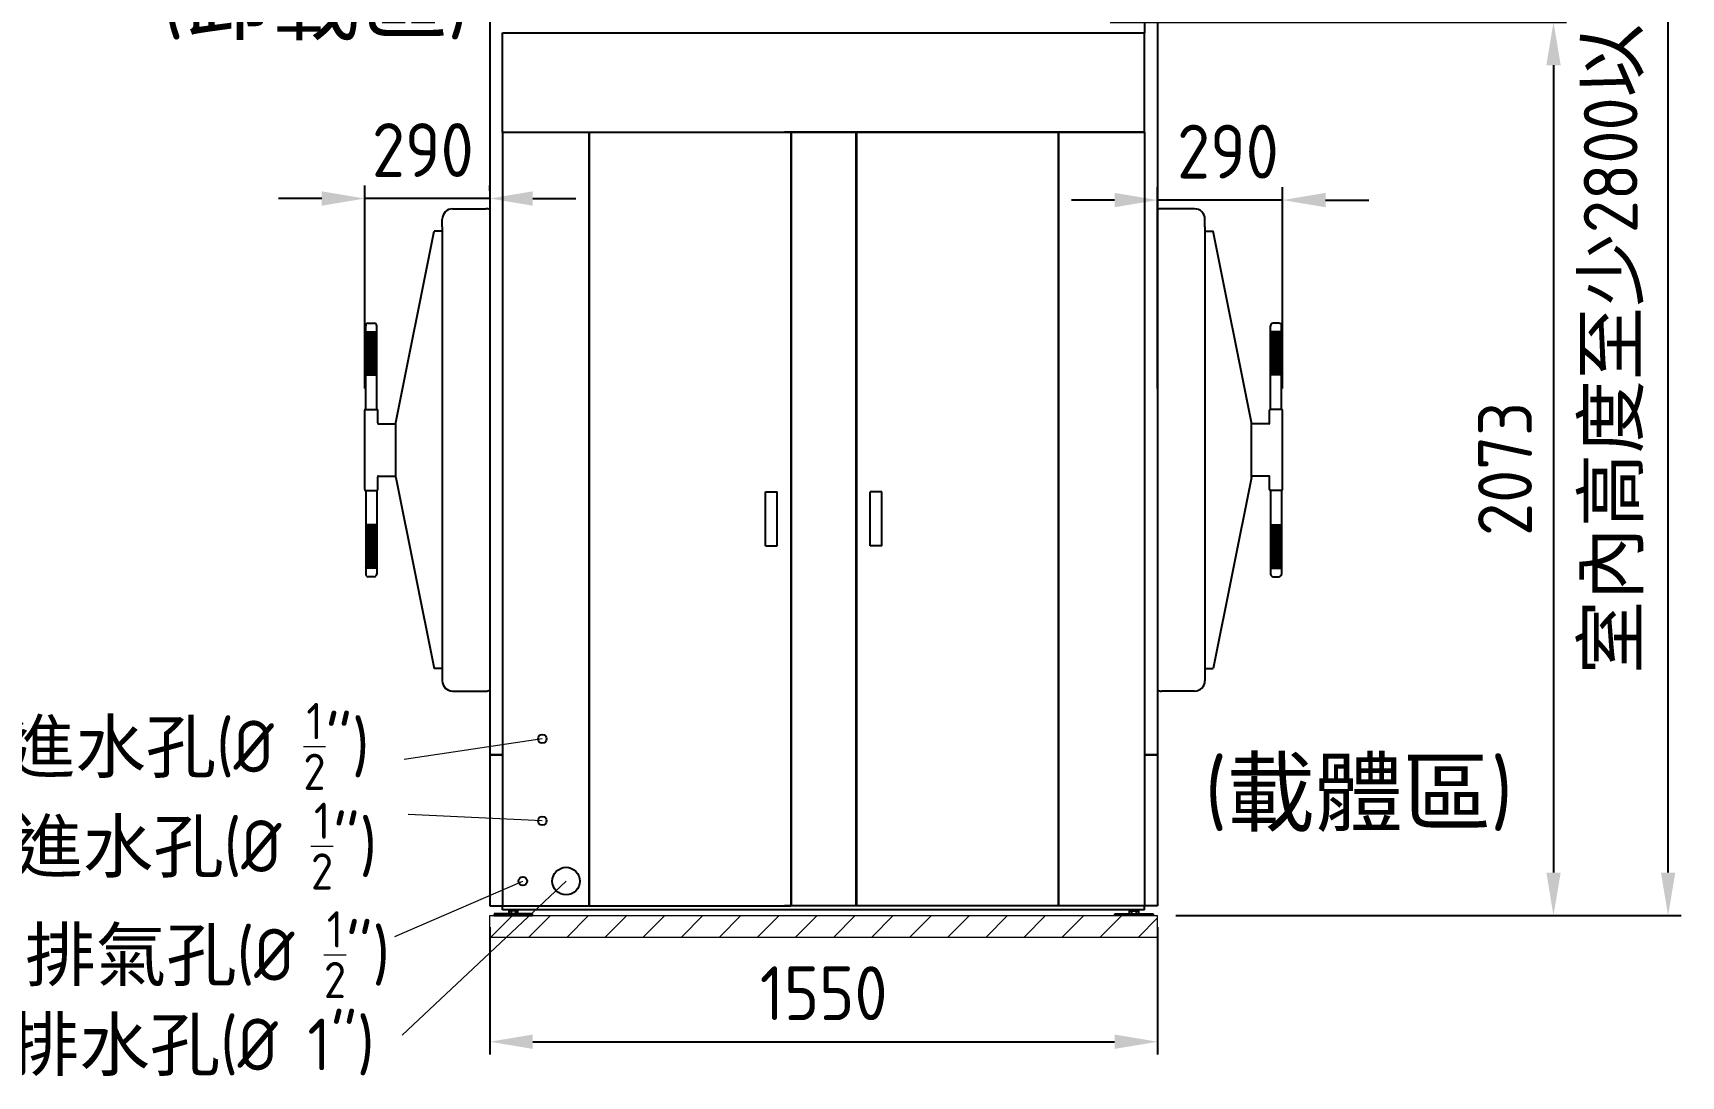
# Model space of a CAD drawing. Header units: millimetres. Extents: x 0 to 16115, y -10 to 11340.
# Drawn here: x 5589 to 9414, y 2812 to 5233 of the extents above; entities that cross this region are included whole.
import ezdxf

# ---------------------------------------------------------------- set-up
doc = ezdxf.new("R2010")
doc.units = ezdxf.units.MM
doc.header["$MEASUREMENT"] = 0
doc.linetypes.add('HIDDEN', pattern=[9.525, 6.35, -3.175])
doc.layers.get('0').update_dxf_attribs({"lineweight": 25})
for name, color, linetype, lineweight in [('D', 3, 'Continuous', 13), ('H', 2, 'HIDDEN', 15), ('S', 4, 'Continuous', 15)]:
    doc.layers.add(name, color=color, linetype=linetype, lineweight=lineweight)
doc.styles.get("Standard").update_dxf_attribs({"font": 'KAIU.TTF'})
doc.styles.add('STU25', font='isocp2.shx')
doc.dimstyles.new('STU25', dxfattribs={"dimscale": 50, "dimtxt": 2.5, "dimasz": 2, "dimexe": 0.6, "dimexo": 1, "dimgap": 1, "dimtad": 1, "dimdsep": 46, "dimtxsty": 'STU25', "dimcen": 2, "dimazin": 2, "dimtfac": 1, "dimtmove": 0, "dimatfit": 3, "dimfxl": 0, "dimtolj": 1, "dimtzin": 0, "dimarcsym": 0})

# ---------------------------------------------------------------- blocks, each defined once
blk = doc.blocks.new('*D7')
at = {"layer": 'D', "color": 0, "lineweight": -2}
for p, q in [((8838.8, 5984.7), (9413.6, 5984.7)), ((9383.6, 3284.7), (9383.6, 5884.7)), ((8248.8, 3184.7), (9413.6, 3184.7))]:
    blk.add_line(p, q, dxfattribs=at)
at = {"layer": 'D', "color": 0}
for points in [[(9400.2, 5884.7), (9366.9, 5884.7), (9383.6, 5984.7)], [(9366.9, 3284.7), (9400.2, 3284.7), (9383.6, 3184.7)]]:
    blk.add_solid(points, dxfattribs=at)
at = {"layer": 'Defpoints', "color": 0}
for p in [(8788.8, 5984.7), (9383.6, 5984.7), (8198.8, 3184.7)]:
    blk.add_point(p, dxfattribs=at)
at = {"layer": 'D', "color": 0, "insert": (9257.3, 4584.7), "char_height": 125, "attachment_point": 5, "rotation": 90, "style": 'STU25'}
blk.add_mtext('\\A1;{\\f標楷體|b0|i0|c136|p65;室內高度至少}2800{\\f標楷體|b0|i0|c136|p65;以上}', dxfattribs=at)
blk = doc.blocks.new('*D10')
at = {"layer": 'D', "color": 0, "lineweight": -2}
for p, q in [((6648.8, 3157.7), (6648.8, 2862.1)), ((8198.8, 3157.7), (8198.8, 2862.1)), ((6748.8, 2892.1), (8098.8, 2892.1))]:
    blk.add_line(p, q, dxfattribs=at)
at = {"layer": 'D', "color": 0}
for points in [[(6748.8, 2908.8), (6748.8, 2875.4), (6648.8, 2892.1)], [(8098.8, 2875.4), (8098.8, 2908.8), (8198.8, 2892.1)]]:
    blk.add_solid(points, dxfattribs=at)
at = {"layer": 'Defpoints', "color": 0}
for p in [(6648.8, 3207.7), (8198.8, 3207.7), (8198.8, 2892.1)]:
    blk.add_point(p, dxfattribs=at)
at = {"layer": 'D', "color": 0, "insert": (7423.8, 3004.6), "char_height": 125, "attachment_point": 5, "style": 'STU25'}
blk.add_mtext('\\A1;1550', dxfattribs=at)
blk = doc.blocks.new('*D16')
at = {"layer": 'D', "color": 0, "lineweight": -2}
for p, q in [((8088.8, 5257.7), (9147.6, 5257.7)), ((9117.6, 5157.7), (9117.6, 3284.7)), ((8241.3, 3184.7), (9147.6, 3184.7))]:
    blk.add_line(p, q, dxfattribs=at)
at = {"layer": 'D', "color": 0}
for points in [[(9134.3, 5157.7), (9101, 5157.7), (9117.6, 5257.7)], [(9101, 3284.7), (9134.3, 3284.7), (9117.6, 3184.7)]]:
    blk.add_solid(points, dxfattribs=at)
at = {"layer": 'Defpoints', "color": 0}
for p in [(8038.8, 5257.7), (8191.3, 3184.7), (9117.6, 3184.7)]:
    blk.add_point(p, dxfattribs=at)
at = {"layer": 'D', "color": 0, "insert": (9005.1, 4221.2), "char_height": 125, "attachment_point": 5, "rotation": 90, "style": 'STU25'}
blk.add_mtext('\\A1;2073', dxfattribs=at)
blk = doc.blocks.new('*D25')
at = {"layer": 'D', "color": 0, "lineweight": -2}
for p, q in [((6358.8, 4407.4), (6358.8, 4878.6)), ((6648.8, 4866.8), (6648.8, 4878.6)), ((6258.8, 4848.6), (6158.8, 4848.6)), ((6648.8, 4848.6), (6358.8, 4848.6)), ((6748.8, 4848.6), (6848.8, 4848.6))]:
    blk.add_line(p, q, dxfattribs=at)
at = {"layer": 'D', "color": 0}
for points in [[(6258.8, 4831.9), (6258.8, 4865.3), (6358.8, 4848.6)], [(6748.8, 4865.3), (6748.8, 4831.9), (6648.8, 4848.6)]]:
    blk.add_solid(points, dxfattribs=at)
at = {"layer": 'Defpoints', "color": 0}
for p in [(6358.8, 4848.6), (6648.8, 4816.8), (6358.8, 4357.4)]:
    blk.add_point(p, dxfattribs=at)
at = {"layer": 'D', "color": 0, "insert": (6493.6, 4961.1), "char_height": 125, "attachment_point": 5, "style": 'STU25'}
blk.add_mtext('\\A1;290', dxfattribs=at)
blk = doc.blocks.new('*D26')
at = {"layer": 'D', "color": 0, "lineweight": -2}
for p, q in [((8198.8, 4407.4), (8198.8, 4875)), ((8488.8, 4407.4), (8488.8, 4875)), ((8098.8, 4845), (7998.8, 4845)), ((8488.8, 4845), (8198.8, 4845)), ((8588.8, 4845), (8688.8, 4845))]:
    blk.add_line(p, q, dxfattribs=at)
at = {"layer": 'D', "color": 0}
for points in [[(8098.8, 4828.3), (8098.8, 4861.7), (8198.8, 4845)], [(8588.8, 4861.7), (8588.8, 4828.3), (8488.8, 4845)]]:
    blk.add_solid(points, dxfattribs=at)
at = {"layer": 'Defpoints', "color": 0}
for p in [(8198.8, 4845), (8198.8, 4357.4), (8488.8, 4357.4)]:
    blk.add_point(p, dxfattribs=at)
at = {"layer": 'D', "color": 0, "insert": (8362, 4957.5), "char_height": 125, "attachment_point": 5, "style": 'STU25'}
blk.add_mtext('\\A1;290', dxfattribs=at)

msp = doc.modelspace()

# ---------------------------------------------------------------- hatches: boundary and pattern name
at = {"layer": 'H', "ltscale": 5}
h = msp.add_hatch(dxfattribs=at)
h.set_pattern_fill('ANSI31', color=256, scale=500, style=0)
h.set_pattern_definition([(45, (225000.35, 11472.82), (-44.194174, 44.194174), [])])
edge = h.paths.add_edge_path()
edge.add_line((8198.754, 3134.746), (8198.754, 3184.746))
edge.add_line((6648.754, 3184.746), (8198.754, 3184.746))
edge.add_line((6648.754, 3134.746), (6648.754, 3184.746))
edge.add_line((6648.754, 3134.746), (8198.754, 3134.746))

# ---------------------------------------------------------------- linework, layer by layer
for p, q in [((6648.754, 5257.746), (6648.754, 3557.746)), ((8168.754, 5257.746), (8168.754, 5232.746)), ((8198.754, 5257.746), (8198.754, 3557.746)), ((6678.754, 5002.746), (6678.754, 5232.746)), ((6678.754, 5232.746), (8168.754, 5232.746)), ((6678.754, 5002.746), (6678.754, 5232.746)), ((8168.754, 5002.746), (8168.754, 5232.746)), ((8168.754, 5002.746), (8168.754, 5232.746)), ((6678.754, 5002.746), (6678.754, 3207.746)), ((6678.754, 5002.746), (8168.754, 5002.746)), ((6678.754, 5002.746), (6678.754, 3207.746)), ((6678.754, 5002.746), (6878.754, 5002.746)), ((6878.754, 5002.746), (6878.754, 3207.746)), ((6879.754, 5002.746), (6879.754, 3207.746)), ((6879.754, 5002.746), (7347.754, 5002.746)), ((7514.754, 5002.746), (7332.754, 5002.746)), ((7347.754, 5002.746), (7347.754, 3207.746)), ((7348.754, 5002.746), (7348.754, 3207.746)), ((7498.754, 5002.746), (7498.754, 3207.746)), ((7499.754, 5002.746), (7499.754, 3207.746)), ((7967.754, 5002.746), (7499.754, 5002.746)), ((7967.754, 5002.746), (7967.754, 3207.746)), ((7968.754, 5002.746), (7968.754, 3207.746)), ((8168.754, 5002.746), (7968.754, 5002.746)), ((8168.754, 5002.746), (8168.754, 3207.746)), ((8168.754, 5002.746), (8168.754, 3207.746)), ((6562.754, 4824.746), (6639.754, 4824.746)), ((8284.754, 4824.746), (8207.754, 4824.746)), ((6538.754, 4782.746), (6538.754, 4800.746)), ((6538.754, 4782.746), (6538.754, 3729.746)), ((8308.754, 4782.746), (8308.754, 4800.746)), ((8308.754, 4782.746), (8308.754, 3729.746)), ((6430.755, 4329.246), (6519.754, 4772.746)), ((6538.754, 4772.746), (6519.754, 4772.746)), ((8308.754, 4772.746), (8327.754, 4772.746)), ((8416.753, 4329.246), (8327.754, 4772.746)), ((6361.055, 4359.352), (6361.055, 4553.352)), ((6367.055, 4559.352), (6380.455, 4559.352)), ((6386.455, 4359.352), (6386.455, 4553.352)), ((8461.053, 4359.352), (8461.053, 4553.352)), ((8480.453, 4559.352), (8467.053, 4559.352)), ((8486.453, 4359.352), (8486.453, 4553.352)), ((6361.055, 4539.352), (6386.455, 4539.352)), ((6361.055, 4521.539), (6378.868, 4539.352)), ((6361.055, 4519.539), (6380.868, 4539.352)), ((6361.055, 4517.539), (6382.868, 4539.352)), ((6361.055, 4515.539), (6384.868, 4539.352)), ((6361.055, 4535.539), (6364.868, 4539.352)), ((6361.055, 4537.539), (6362.868, 4539.352)), ((6361.055, 4527.539), (6372.868, 4539.352)), ((6361.055, 4525.539), (6374.868, 4539.352)), ((6361.055, 4523.539), (6376.868, 4539.352)), ((6361.055, 4533.539), (6366.868, 4539.352)), ((6361.055, 4531.539), (6368.868, 4539.352)), ((6361.055, 4529.539), (6370.868, 4539.352)), ((6361.055, 4513.539), (6386.455, 4538.939)), ((6361.055, 4537.775), (6386.455, 4512.375)), ((6361.055, 4511.539), (6386.455, 4536.939)), ((6361.055, 4535.775), (6386.455, 4510.375)), ((6361.055, 4509.539), (6386.455, 4534.939)), ((6361.055, 4533.775), (6386.455, 4508.375)), ((6361.055, 4507.539), (6386.455, 4532.939)), ((6361.055, 4531.775), (6386.455, 4506.375)), ((6361.055, 4505.539), (6386.455, 4530.939)), ((6361.055, 4529.775), (6386.455, 4504.375)), ((6361.055, 4503.539), (6386.455, 4528.939)), ((6361.055, 4527.775), (6386.455, 4502.375)), ((6361.055, 4501.539), (6386.455, 4526.939)), ((6361.055, 4525.775), (6386.455, 4500.375)), ((6361.055, 4499.539), (6386.455, 4524.939)), ((6361.055, 4523.775), (6386.455, 4498.375)), ((6361.055, 4497.539), (6386.455, 4522.939)), ((6361.055, 4521.775), (6386.455, 4496.375)), ((6361.055, 4495.539), (6386.455, 4520.939)), ((6361.055, 4519.775), (6386.455, 4494.375)), ((6361.055, 4493.539), (6386.455, 4518.939)), ((6361.055, 4517.775), (6386.455, 4492.375)), ((6361.055, 4491.539), (6386.455, 4516.939)), ((6361.055, 4515.775), (6386.455, 4490.375)), ((6361.055, 4489.539), (6386.455, 4514.939)), ((6361.055, 4513.775), (6386.455, 4488.375)), ((6361.477, 4539.352), (6386.455, 4514.375)), ((6363.477, 4539.352), (6386.455, 4516.375)), ((6365.477, 4539.352), (6386.455, 4518.375)), ((6367.477, 4539.352), (6386.455, 4520.375)), ((6369.477, 4539.352), (6386.455, 4522.375)), ((6371.477, 4539.352), (6386.455, 4524.375)), ((6373.477, 4539.352), (6386.455, 4526.375)), ((6375.477, 4539.352), (6386.455, 4528.375)), ((6377.477, 4539.352), (6386.455, 4530.375)), ((6379.477, 4539.352), (6386.455, 4532.375)), ((6381.477, 4539.352), (6386.455, 4534.375)), ((6383.477, 4539.352), (6386.455, 4536.375)), ((6385.477, 4539.352), (6386.455, 4538.375)), ((8476.03, 4539.352), (8461.053, 4524.375)), ((8478.03, 4539.352), (8461.053, 4522.375)), ((8486.453, 4539.352), (8461.053, 4539.352)), ((8474.03, 4539.352), (8461.053, 4526.375)), ((8470.03, 4539.352), (8461.053, 4530.375)), ((8472.03, 4539.352), (8461.053, 4528.375)), ((8486.03, 4539.352), (8461.053, 4514.375)), ((8480.03, 4539.352), (8461.053, 4520.375)), ((8482.03, 4539.352), (8461.053, 4518.375)), ((8484.03, 4539.352), (8461.053, 4516.375)), ((8466.03, 4539.352), (8461.053, 4534.375)), ((8464.03, 4539.352), (8461.053, 4536.375)), ((8462.03, 4539.352), (8461.053, 4538.375)), ((8468.03, 4539.352), (8461.053, 4532.375)), ((8486.453, 4513.539), (8461.053, 4538.939)), ((8486.453, 4537.775), (8461.053, 4512.375)), ((8486.453, 4511.539), (8461.053, 4536.939)), ((8486.453, 4535.775), (8461.053, 4510.375)), ((8486.453, 4509.539), (8461.053, 4534.939)), ((8486.453, 4533.775), (8461.053, 4508.375)), ((8486.453, 4507.539), (8461.053, 4532.939)), ((8486.453, 4531.775), (8461.053, 4506.375)), ((8486.453, 4505.539), (8461.053, 4530.939)), ((8486.453, 4529.775), (8461.053, 4504.375)), ((8486.453, 4503.539), (8461.053, 4528.939)), ((8486.453, 4527.775), (8461.053, 4502.375)), ((8486.453, 4501.539), (8461.053, 4526.939)), ((8486.453, 4525.775), (8461.053, 4500.375)), ((8486.453, 4499.539), (8461.053, 4524.939)), ((8486.453, 4523.775), (8461.053, 4498.375)), ((8486.453, 4497.539), (8461.053, 4522.939)), ((8486.453, 4521.775), (8461.053, 4496.375)), ((8486.453, 4495.539), (8461.053, 4520.939)), ((8486.453, 4519.775), (8461.053, 4494.375)), ((8486.453, 4493.539), (8461.053, 4518.939)), ((8486.453, 4517.775), (8461.053, 4492.375)), ((8486.453, 4491.539), (8461.053, 4516.939)), ((8486.453, 4515.775), (8461.053, 4490.375)), ((8486.453, 4489.539), (8461.053, 4514.939)), ((8486.453, 4513.775), (8461.053, 4488.375)), ((8486.453, 4515.539), (8462.639, 4539.352)), ((8486.453, 4517.539), (8464.639, 4539.352)), ((8486.453, 4519.539), (8466.639, 4539.352)), ((8486.453, 4521.539), (8468.639, 4539.352)), ((8486.453, 4523.539), (8470.639, 4539.352)), ((8486.453, 4525.539), (8472.639, 4539.352)), ((8486.453, 4527.539), (8474.639, 4539.352)), ((8486.453, 4529.539), (8476.639, 4539.352)), ((8486.453, 4531.539), (8478.639, 4539.352)), ((8486.453, 4533.539), (8480.639, 4539.352)), ((8486.453, 4535.539), (8482.639, 4539.352)), ((8486.453, 4537.539), (8484.639, 4539.352)), ((6361.055, 4487.539), (6386.455, 4512.939)), ((6361.055, 4511.775), (6386.455, 4486.375)), ((6361.055, 4485.539), (6386.455, 4510.939)), ((6361.055, 4509.775), (6386.455, 4484.375)), ((6361.055, 4483.539), (6386.455, 4508.939)), ((6361.055, 4507.775), (6386.455, 4482.375)), ((6361.055, 4481.539), (6386.455, 4506.939)), ((6361.055, 4505.775), (6386.455, 4480.375)), ((6361.055, 4479.539), (6386.455, 4504.939)), ((6361.055, 4503.775), (6386.455, 4478.375)), ((6361.055, 4477.539), (6386.455, 4502.939)), ((6361.055, 4501.775), (6386.455, 4476.375)), ((6361.055, 4475.539), (6386.455, 4500.939)), ((6361.055, 4499.775), (6386.455, 4474.375)), ((6361.055, 4473.539), (6386.455, 4498.939)), ((6361.055, 4497.775), (6386.455, 4472.375)), ((6361.055, 4471.539), (6386.455, 4496.939)), ((6361.055, 4495.775), (6386.455, 4470.375)), ((6361.055, 4469.539), (6386.455, 4494.939)), ((6361.055, 4493.775), (6386.455, 4468.375)), ((6361.055, 4467.539), (6386.455, 4492.939)), ((6361.055, 4491.775), (6386.455, 4466.375)), ((6361.055, 4465.539), (6386.455, 4490.939)), ((6361.055, 4489.775), (6386.455, 4464.375)), ((6361.055, 4463.539), (6386.455, 4488.939)), ((6361.055, 4487.775), (6386.455, 4462.375)), ((6361.055, 4461.539), (6386.455, 4486.939)), ((6361.055, 4485.775), (6386.455, 4460.375)), ((6361.055, 4459.539), (6386.455, 4484.939)), ((6361.055, 4483.775), (6386.455, 4458.375)), ((6361.055, 4457.539), (6386.455, 4482.939)), ((6361.055, 4481.775), (6386.455, 4456.375)), ((6361.055, 4455.539), (6386.455, 4480.939)), ((6361.055, 4479.775), (6386.455, 4454.375)), ((6361.055, 4453.539), (6386.455, 4478.939)), ((6361.055, 4477.775), (6386.455, 4452.375)), ((6361.055, 4451.539), (6386.455, 4476.939)), ((6361.055, 4475.775), (6386.455, 4450.375)), ((8486.453, 4487.539), (8461.053, 4512.939)), ((8486.453, 4511.775), (8461.053, 4486.375)), ((8486.453, 4485.539), (8461.053, 4510.939)), ((8486.453, 4509.775), (8461.053, 4484.375)), ((8486.453, 4483.539), (8461.053, 4508.939)), ((8486.453, 4507.775), (8461.053, 4482.375)), ((8486.453, 4481.539), (8461.053, 4506.939)), ((8486.453, 4505.775), (8461.053, 4480.375)), ((8486.453, 4479.539), (8461.053, 4504.939)), ((8486.453, 4503.775), (8461.053, 4478.375)), ((8486.453, 4477.539), (8461.053, 4502.939)), ((8486.453, 4501.775), (8461.053, 4476.375)), ((8486.453, 4475.539), (8461.053, 4500.939)), ((8486.453, 4499.775), (8461.053, 4474.375)), ((8486.453, 4473.539), (8461.053, 4498.939)), ((8486.453, 4497.775), (8461.053, 4472.375)), ((8486.453, 4471.539), (8461.053, 4496.939)), ((8486.453, 4495.775), (8461.053, 4470.375)), ((8486.453, 4469.539), (8461.053, 4494.939)), ((8486.453, 4493.775), (8461.053, 4468.375)), ((8486.453, 4467.539), (8461.053, 4492.939)), ((8486.453, 4491.775), (8461.053, 4466.375)), ((8486.453, 4465.539), (8461.053, 4490.939)), ((8486.453, 4489.775), (8461.053, 4464.375)), ((8486.453, 4463.539), (8461.053, 4488.939)), ((8486.453, 4487.775), (8461.053, 4462.375)), ((8486.453, 4461.539), (8461.053, 4486.939)), ((8486.453, 4485.775), (8461.053, 4460.375)), ((8486.453, 4459.539), (8461.053, 4484.939)), ((8486.453, 4483.775), (8461.053, 4458.375)), ((8486.453, 4457.539), (8461.053, 4482.939)), ((8486.453, 4481.775), (8461.053, 4456.375)), ((8486.453, 4455.539), (8461.053, 4480.939)), ((8486.453, 4479.775), (8461.053, 4454.375)), ((8486.453, 4453.539), (8461.053, 4478.939)), ((8486.453, 4477.775), (8461.053, 4452.375)), ((8486.453, 4451.539), (8461.053, 4476.939)), ((8486.453, 4475.775), (8461.053, 4450.375)), ((6361.055, 4449.539), (6386.455, 4474.939)), ((6361.055, 4473.775), (6386.455, 4448.375)), ((6361.055, 4447.539), (6386.455, 4472.939)), ((6361.055, 4471.775), (6386.455, 4446.375)), ((6361.055, 4445.539), (6386.455, 4470.939)), ((6361.055, 4469.775), (6386.455, 4444.375)), ((6361.055, 4443.539), (6386.455, 4468.939)), ((6361.055, 4467.775), (6386.455, 4442.375)), ((6361.055, 4441.539), (6386.455, 4466.939)), ((6361.055, 4465.775), (6386.455, 4440.375)), ((6361.055, 4439.539), (6386.455, 4464.939)), ((6361.055, 4463.775), (6385.477, 4439.352)), ((6361.055, 4461.775), (6383.477, 4439.352)), ((6361.055, 4459.775), (6381.477, 4439.352)), ((6361.055, 4457.775), (6379.477, 4439.352)), ((6361.055, 4455.775), (6377.477, 4439.352)), ((6361.055, 4453.775), (6375.477, 4439.352)), ((6361.055, 4451.775), (6373.477, 4439.352)), ((6361.055, 4449.775), (6371.477, 4439.352)), ((6361.055, 4447.775), (6369.477, 4439.352)), ((6361.055, 4445.775), (6367.477, 4439.352)), ((6361.055, 4443.775), (6365.477, 4439.352)), ((6361.055, 4441.775), (6363.477, 4439.352)), ((6361.055, 4439.352), (6386.455, 4439.352)), ((6362.868, 4439.352), (6386.455, 4462.939)), ((6364.868, 4439.352), (6386.455, 4460.939)), ((6366.868, 4439.352), (6386.455, 4458.939)), ((6368.868, 4439.352), (6386.455, 4456.939)), ((6370.868, 4439.352), (6386.455, 4454.939)), ((6372.868, 4439.352), (6386.455, 4452.939)), ((6374.868, 4439.352), (6386.455, 4450.939)), ((6376.868, 4439.352), (6386.455, 4448.939)), ((6378.868, 4439.352), (6386.455, 4446.939)), ((6380.868, 4439.352), (6386.455, 4444.939)), ((6382.868, 4439.352), (6386.455, 4442.939)), ((6384.868, 4439.352), (6386.455, 4440.939)), ((8486.453, 4449.539), (8461.053, 4474.939)), ((8486.453, 4473.775), (8461.053, 4448.375)), ((8486.453, 4447.539), (8461.053, 4472.939)), ((8486.453, 4471.775), (8461.053, 4446.375)), ((8486.453, 4445.539), (8461.053, 4470.939)), ((8486.453, 4469.775), (8461.053, 4444.375)), ((8486.453, 4443.539), (8461.053, 4468.939)), ((8486.453, 4467.775), (8461.053, 4442.375)), ((8486.453, 4441.539), (8461.053, 4466.939)), ((8486.453, 4465.775), (8461.053, 4440.375)), ((8486.453, 4439.539), (8461.053, 4464.939)), ((8484.639, 4439.352), (8461.053, 4462.939)), ((8482.639, 4439.352), (8461.053, 4460.939)), ((8480.639, 4439.352), (8461.053, 4458.939)), ((8478.639, 4439.352), (8461.053, 4456.939)), ((8476.639, 4439.352), (8461.053, 4454.939)), ((8474.639, 4439.352), (8461.053, 4452.939)), ((8472.639, 4439.352), (8461.053, 4450.939)), ((8470.639, 4439.352), (8461.053, 4448.939)), ((8468.639, 4439.352), (8461.053, 4446.939)), ((8466.639, 4439.352), (8461.053, 4444.939)), ((8464.639, 4439.352), (8461.053, 4442.939)), ((8462.639, 4439.352), (8461.053, 4440.939)), ((8486.453, 4439.352), (8461.053, 4439.352)), ((8486.453, 4463.775), (8462.03, 4439.352)), ((8486.453, 4461.775), (8464.03, 4439.352)), ((8486.453, 4459.775), (8466.03, 4439.352)), ((8486.453, 4457.775), (8468.03, 4439.352)), ((8486.453, 4455.775), (8470.03, 4439.352)), ((8486.453, 4453.775), (8472.03, 4439.352)), ((8486.453, 4451.775), (8474.03, 4439.352)), ((8486.453, 4449.775), (8476.03, 4439.352)), ((8486.453, 4447.775), (8478.03, 4439.352)), ((8486.453, 4445.775), (8480.03, 4439.352)), ((8486.453, 4443.775), (8482.03, 4439.352)), ((8486.453, 4441.775), (8484.03, 4439.352)), ((6358.755, 4173.14), (6358.755, 4357.352)), ((6360.755, 4359.352), (6386.755, 4359.352)), ((6388.755, 4327.746), (6388.755, 4357.352)), ((6390.755, 4325.746), (6430.755, 4325.746)), ((6430.755, 4201.246), (6430.755, 4329.246)), ((8416.753, 4201.246), (8416.753, 4329.246)), ((8456.753, 4325.746), (8416.753, 4325.746)), ((8458.753, 4327.746), (8458.753, 4357.352)), ((8486.753, 4359.352), (8460.753, 4359.352)), ((8488.753, 4173.14), (8488.753, 4357.352)), ((6360.755, 4171.14), (6386.755, 4171.14)), ((6361.055, 4171.14), (6361.055, 3977.14)), ((6386.455, 4171.14), (6386.455, 3977.14)), ((6388.755, 4173.14), (6388.755, 4202.746)), ((6390.755, 4204.746), (6430.755, 4204.746)), ((6430.755, 4201.246), (6519.754, 3757.746)), ((8416.753, 4201.246), (8327.754, 3757.746)), ((8456.753, 4204.746), (8416.753, 4204.746)), ((8458.753, 4173.14), (8458.753, 4202.746)), ((8486.753, 4171.14), (8460.753, 4171.14)), ((8461.053, 4171.14), (8461.053, 3977.14)), ((8486.453, 4171.14), (8486.453, 3977.14)), ((7288.754, 4042.746), (7288.754, 4167.746)), ((7288.754, 4167.746), (7315.754, 4167.746)), ((7315.754, 4042.746), (7315.754, 4167.746)), ((7531.754, 4042.746), (7531.754, 4167.746)), ((7558.754, 4167.746), (7531.754, 4167.746)), ((7558.754, 4042.746), (7558.754, 4167.746)), ((6386.455, 4091.14), (6361.055, 4091.14)), ((6384.641, 4091.14), (6361.055, 4067.553)), ((6382.641, 4091.14), (6361.055, 4069.553)), ((6380.641, 4091.14), (6361.055, 4071.553)), ((6378.641, 4091.14), (6361.055, 4073.553)), ((6362.641, 4091.14), (6361.055, 4089.553)), ((6368.641, 4091.14), (6361.055, 4083.553)), ((6366.641, 4091.14), (6361.055, 4085.553)), ((6364.641, 4091.14), (6361.055, 4087.553)), ((6374.641, 4091.14), (6361.055, 4077.553)), ((6372.641, 4091.14), (6361.055, 4079.553)), ((6370.641, 4091.14), (6361.055, 4081.553)), ((6376.641, 4091.14), (6361.055, 4075.553)), ((6386.455, 4090.953), (6361.055, 4065.553)), ((6386.455, 4064.717), (6361.055, 4090.117)), ((6386.455, 4088.953), (6361.055, 4063.553)), ((6386.455, 4062.717), (6361.055, 4088.117)), ((6386.455, 4086.953), (6361.055, 4061.553)), ((6386.455, 4060.717), (6361.055, 4086.117)), ((6386.455, 4084.953), (6361.055, 4059.553)), ((6386.455, 4058.717), (6361.055, 4084.117)), ((6386.455, 4082.953), (6361.055, 4057.553)), ((6386.455, 4056.717), (6361.055, 4082.117)), ((6386.455, 4080.953), (6361.055, 4055.553)), ((6386.455, 4054.717), (6361.055, 4080.117)), ((6386.455, 4078.953), (6361.055, 4053.553)), ((6386.455, 4052.717), (6361.055, 4078.117)), ((6386.455, 4076.953), (6361.055, 4051.553)), ((6386.455, 4050.717), (6361.055, 4076.117)), ((6386.455, 4074.953), (6361.055, 4049.553)), ((6386.455, 4048.717), (6361.055, 4074.117)), ((6386.455, 4072.953), (6361.055, 4047.553)), ((6386.455, 4046.717), (6361.055, 4072.117)), ((6386.455, 4070.953), (6361.055, 4045.553)), ((6386.455, 4044.717), (6361.055, 4070.117)), ((6386.455, 4068.953), (6361.055, 4043.553)), ((6386.455, 4042.717), (6361.055, 4068.117)), ((6386.455, 4066.953), (6361.055, 4041.553)), ((6386.455, 4040.717), (6361.055, 4066.117)), ((6386.455, 4064.953), (6361.055, 4039.553)), ((6386.455, 4038.717), (6361.055, 4064.117)), ((6386.455, 4062.953), (6361.055, 4037.553)), ((6386.455, 4036.717), (6361.055, 4062.117)), ((6386.455, 4060.953), (6361.055, 4035.553)), ((6386.455, 4034.717), (6361.055, 4060.117)), ((6386.455, 4058.953), (6361.055, 4033.553)), ((6386.455, 4032.717), (6361.055, 4058.117)), ((6386.455, 4056.953), (6361.055, 4031.553)), ((6386.455, 4030.717), (6361.055, 4056.117)), ((6386.455, 4054.953), (6361.055, 4029.553)), ((6386.455, 4066.717), (6362.032, 4091.14)), ((6386.455, 4068.717), (6364.032, 4091.14)), ((6386.455, 4070.717), (6366.032, 4091.14)), ((6386.455, 4072.717), (6368.032, 4091.14)), ((6386.455, 4074.717), (6370.032, 4091.14)), ((6386.455, 4076.717), (6372.032, 4091.14)), ((6386.455, 4078.717), (6374.032, 4091.14)), ((6386.455, 4080.717), (6376.032, 4091.14)), ((6386.455, 4082.717), (6378.032, 4091.14)), ((6386.455, 4084.717), (6380.032, 4091.14)), ((6386.455, 4086.717), (6382.032, 4091.14)), ((6386.455, 4088.717), (6384.032, 4091.14)), ((8461.053, 4078.717), (8473.475, 4091.14)), ((8461.053, 4080.717), (8471.475, 4091.14)), ((8461.053, 4082.717), (8469.475, 4091.14)), ((8461.053, 4091.14), (8486.453, 4091.14)), ((8461.053, 4066.717), (8485.475, 4091.14)), ((8461.053, 4068.717), (8483.475, 4091.14)), ((8461.053, 4070.717), (8481.475, 4091.14)), ((8461.053, 4072.717), (8479.475, 4091.14)), ((8461.053, 4074.717), (8477.475, 4091.14)), ((8461.053, 4076.717), (8475.475, 4091.14)), ((8461.053, 4088.717), (8463.475, 4091.14)), ((8461.053, 4084.717), (8467.475, 4091.14)), ((8461.053, 4086.717), (8465.475, 4091.14)), ((8461.053, 4090.953), (8486.453, 4065.553)), ((8461.053, 4064.717), (8486.453, 4090.117)), ((8461.053, 4088.953), (8486.453, 4063.553)), ((8461.053, 4062.717), (8486.453, 4088.117)), ((8461.053, 4086.953), (8486.453, 4061.553)), ((8461.053, 4060.717), (8486.453, 4086.117)), ((8461.053, 4084.953), (8486.453, 4059.553)), ((8461.053, 4058.717), (8486.453, 4084.117)), ((8461.053, 4082.953), (8486.453, 4057.553)), ((8461.053, 4056.717), (8486.453, 4082.117)), ((8461.053, 4080.953), (8486.453, 4055.553)), ((8461.053, 4054.717), (8486.453, 4080.117)), ((8461.053, 4078.953), (8486.453, 4053.553)), ((8461.053, 4052.717), (8486.453, 4078.117)), ((8461.053, 4076.953), (8486.453, 4051.553)), ((8461.053, 4050.717), (8486.453, 4076.117)), ((8461.053, 4074.953), (8486.453, 4049.553)), ((8461.053, 4048.717), (8486.453, 4074.117)), ((8461.053, 4072.953), (8486.453, 4047.553)), ((8461.053, 4046.717), (8486.453, 4072.117)), ((8461.053, 4070.953), (8486.453, 4045.553)), ((8461.053, 4044.717), (8486.453, 4070.117)), ((8461.053, 4068.953), (8486.453, 4043.553)), ((8461.053, 4042.717), (8486.453, 4068.117)), ((8461.053, 4066.953), (8486.453, 4041.553)), ((8461.053, 4040.717), (8486.453, 4066.117)), ((8461.053, 4064.953), (8486.453, 4039.553)), ((8461.053, 4038.717), (8486.453, 4064.117)), ((8461.053, 4062.953), (8486.453, 4037.553)), ((8461.053, 4036.717), (8486.453, 4062.117)), ((8461.053, 4060.953), (8486.453, 4035.553)), ((8461.053, 4034.717), (8486.453, 4060.117)), ((8461.053, 4058.953), (8486.453, 4033.553)), ((8461.053, 4032.717), (8486.453, 4058.117)), ((8461.053, 4056.953), (8486.453, 4031.553)), ((8461.053, 4030.717), (8486.453, 4056.117)), ((8461.053, 4054.953), (8486.453, 4029.553)), ((8462.866, 4091.14), (8486.453, 4067.553)), ((8464.866, 4091.14), (8486.453, 4069.553)), ((8466.866, 4091.14), (8486.453, 4071.553)), ((8468.866, 4091.14), (8486.453, 4073.553)), ((8470.866, 4091.14), (8486.453, 4075.553)), ((8472.866, 4091.14), (8486.453, 4077.553)), ((8474.866, 4091.14), (8486.453, 4079.553)), ((8476.866, 4091.14), (8486.453, 4081.553)), ((8478.866, 4091.14), (8486.453, 4083.553)), ((8480.866, 4091.14), (8486.453, 4085.553)), ((8482.866, 4091.14), (8486.453, 4087.553)), ((8484.866, 4091.14), (8486.453, 4089.553)), ((6386.455, 4028.717), (6361.055, 4054.117)), ((6386.455, 4052.953), (6361.055, 4027.553)), ((6386.455, 4026.717), (6361.055, 4052.117)), ((6386.455, 4050.953), (6361.055, 4025.553)), ((6386.455, 4024.717), (6361.055, 4050.117)), ((6386.455, 4048.953), (6361.055, 4023.553)), ((6386.455, 4022.717), (6361.055, 4048.117)), ((6386.455, 4046.953), (6361.055, 4021.553)), ((6386.455, 4020.717), (6361.055, 4046.117)), ((6386.455, 4044.953), (6361.055, 4019.553)), ((6386.455, 4018.717), (6361.055, 4044.117)), ((6386.455, 4042.953), (6361.055, 4017.553)), ((6386.455, 4016.717), (6361.055, 4042.117)), ((6386.455, 4040.953), (6361.055, 4015.553)), ((6386.455, 4014.717), (6361.055, 4040.117)), ((6386.455, 4038.953), (6361.055, 4013.553)), ((6386.455, 4012.717), (6361.055, 4038.117)), ((6386.455, 4036.953), (6361.055, 4011.553)), ((6386.455, 4010.717), (6361.055, 4036.117)), ((6386.455, 4034.953), (6361.055, 4009.553)), ((6386.455, 4008.717), (6361.055, 4034.117)), ((6386.455, 4032.953), (6361.055, 4007.553)), ((6386.455, 4006.717), (6361.055, 4032.117)), ((6386.455, 4030.953), (6361.055, 4005.553)), ((6386.455, 4004.717), (6361.055, 4030.117)), ((6386.455, 4028.953), (6361.055, 4003.553)), ((6386.455, 4002.717), (6361.055, 4028.117)), ((6386.455, 4026.953), (6361.055, 4001.553)), ((6386.455, 4000.717), (6361.055, 4026.117)), ((6386.455, 4024.953), (6361.055, 3999.553)), ((6386.455, 3998.717), (6361.055, 4024.117)), ((6386.455, 4022.953), (6361.055, 3997.553)), ((6386.455, 3996.717), (6361.055, 4022.117)), ((6386.455, 4020.953), (6361.055, 3995.553)), ((6386.455, 3994.717), (6361.055, 4020.117)), ((6386.455, 4018.953), (6361.055, 3993.553)), ((6386.455, 3992.717), (6361.055, 4018.117)), ((6386.455, 4016.953), (6361.055, 3991.553)), ((6386.032, 3991.14), (6361.055, 4016.117)), ((7288.754, 4042.746), (7315.754, 4042.746)), ((7558.754, 4042.746), (7531.754, 4042.746)), ((8461.053, 4028.717), (8486.453, 4054.117)), ((8461.053, 4052.953), (8486.453, 4027.553)), ((8461.053, 4026.717), (8486.453, 4052.117)), ((8461.053, 4050.953), (8486.453, 4025.553)), ((8461.053, 4024.717), (8486.453, 4050.117)), ((8461.053, 4048.953), (8486.453, 4023.553)), ((8461.053, 4022.717), (8486.453, 4048.117)), ((8461.053, 4046.953), (8486.453, 4021.553)), ((8461.053, 4020.717), (8486.453, 4046.117)), ((8461.053, 4044.953), (8486.453, 4019.553)), ((8461.053, 4018.717), (8486.453, 4044.117)), ((8461.053, 4042.953), (8486.453, 4017.553)), ((8461.053, 4016.717), (8486.453, 4042.117)), ((8461.053, 4040.953), (8486.453, 4015.553)), ((8461.053, 4014.717), (8486.453, 4040.117)), ((8461.053, 4038.953), (8486.453, 4013.553)), ((8461.053, 4012.717), (8486.453, 4038.117)), ((8461.053, 4036.953), (8486.453, 4011.553)), ((8461.053, 4010.717), (8486.453, 4036.117)), ((8461.053, 4034.953), (8486.453, 4009.553)), ((8461.053, 4008.717), (8486.453, 4034.117)), ((8461.053, 4032.953), (8486.453, 4007.553)), ((8461.053, 4006.717), (8486.453, 4032.117)), ((8461.053, 4030.953), (8486.453, 4005.553)), ((8461.053, 4004.717), (8486.453, 4030.117)), ((8461.053, 4028.953), (8486.453, 4003.553)), ((8461.053, 4002.717), (8486.453, 4028.117)), ((8461.053, 4026.953), (8486.453, 4001.553)), ((8461.053, 4000.717), (8486.453, 4026.117)), ((8461.053, 4024.953), (8486.453, 3999.553)), ((8461.053, 3998.717), (8486.453, 4024.117)), ((8461.053, 4022.953), (8486.453, 3997.553)), ((8461.053, 3996.717), (8486.453, 4022.117)), ((8461.053, 4020.953), (8486.453, 3995.553)), ((8461.053, 3994.717), (8486.453, 4020.117)), ((8461.053, 4018.953), (8486.453, 3993.553)), ((8461.053, 3992.717), (8486.453, 4018.117)), ((8461.053, 4016.953), (8486.453, 3991.553)), ((8461.475, 3991.14), (8486.453, 4016.117)), ((6384.032, 3991.14), (6361.055, 4014.117)), ((6382.032, 3991.14), (6361.055, 4012.117)), ((6380.032, 3991.14), (6361.055, 4010.117)), ((6378.032, 3991.14), (6361.055, 4008.117)), ((6376.032, 3991.14), (6361.055, 4006.117)), ((6374.032, 3991.14), (6361.055, 4004.117)), ((6372.032, 3991.14), (6361.055, 4002.117)), ((6370.032, 3991.14), (6361.055, 4000.117)), ((6368.032, 3991.14), (6361.055, 3998.117)), ((6366.032, 3991.14), (6361.055, 3996.117)), ((6364.032, 3991.14), (6361.055, 3994.117)), ((6362.032, 3991.14), (6361.055, 3992.117)), ((6386.455, 3991.14), (6361.055, 3991.14)), ((6386.455, 4014.953), (6362.641, 3991.14)), ((6386.455, 4012.953), (6364.641, 3991.14)), ((6386.455, 4010.953), (6366.641, 3991.14)), ((6386.455, 4008.953), (6368.641, 3991.14)), ((6386.455, 4006.953), (6370.641, 3991.14)), ((6386.455, 4004.953), (6372.641, 3991.14)), ((6386.455, 4002.953), (6374.641, 3991.14)), ((6386.455, 4000.953), (6376.641, 3991.14)), ((6386.455, 3998.953), (6378.641, 3991.14)), ((6386.455, 3996.953), (6380.641, 3991.14)), ((6386.455, 3994.953), (6382.641, 3991.14)), ((6386.455, 3992.953), (6384.641, 3991.14)), ((8461.053, 4014.953), (8484.866, 3991.14)), ((8461.053, 4012.953), (8482.866, 3991.14)), ((8461.053, 4010.953), (8480.866, 3991.14)), ((8461.053, 4008.953), (8478.866, 3991.14)), ((8461.053, 4006.953), (8476.866, 3991.14)), ((8461.053, 4004.953), (8474.866, 3991.14)), ((8461.053, 4002.953), (8472.866, 3991.14)), ((8461.053, 4000.953), (8470.866, 3991.14)), ((8461.053, 3998.953), (8468.866, 3991.14)), ((8461.053, 3996.953), (8466.866, 3991.14)), ((8461.053, 3994.953), (8464.866, 3991.14)), ((8461.053, 3992.953), (8462.866, 3991.14)), ((8461.053, 3991.14), (8486.453, 3991.14)), ((8463.475, 3991.14), (8486.453, 4014.117)), ((8465.475, 3991.14), (8486.453, 4012.117)), ((8467.475, 3991.14), (8486.453, 4010.117)), ((8469.475, 3991.14), (8486.453, 4008.117)), ((8471.475, 3991.14), (8486.453, 4006.117)), ((8473.475, 3991.14), (8486.453, 4004.117)), ((8475.475, 3991.14), (8486.453, 4002.117)), ((8477.475, 3991.14), (8486.453, 4000.117)), ((8479.475, 3991.14), (8486.453, 3998.117)), ((8481.475, 3991.14), (8486.453, 3996.117)), ((8483.475, 3991.14), (8486.453, 3994.117)), ((8485.475, 3991.14), (8486.453, 3992.117)), ((6380.455, 3971.14), (6367.055, 3971.14)), ((8467.053, 3971.14), (8480.453, 3971.14)), ((6538.754, 3757.746), (6519.754, 3757.746)), ((8308.754, 3757.746), (8327.754, 3757.746)), ((6562.754, 3705.746), (6639.754, 3705.746)), ((8284.754, 3705.746), (8207.754, 3705.746)), ((6648.754, 3557.746), (6678.754, 3557.746)), ((6648.754, 3557.746), (6648.754, 3207.746)), ((6678.754, 3557.746), (6648.754, 3557.746)), ((8198.754, 3557.746), (8168.754, 3557.746)), ((8168.754, 3557.746), (8198.754, 3557.746)), ((8198.754, 3557.746), (8198.754, 3207.746)), ((6648.754, 3207.746), (6678.754, 3207.746)), ((6659.254, 3188.746), (6659.254, 3184.746)), ((6748.254, 3188.746), (6659.254, 3188.746)), ((6659.254, 3184.746), (6748.254, 3184.746)), ((6678.754, 3197.746), (6678.754, 3207.746)), ((6678.754, 3207.746), (6878.754, 3207.746)), ((8168.754, 3197.746), (6678.754, 3197.746)), ((6693.361, 3195.746), (6693.361, 3188.746)), ((6714.146, 3195.746), (6693.361, 3195.746)), ((6698.558, 3195.746), (6698.558, 3197.746)), ((6698.558, 3195.746), (6698.558, 3188.746)), ((6708.95, 3195.746), (6708.95, 3197.746)), ((6708.95, 3195.746), (6708.95, 3188.746)), ((6714.146, 3188.746), (6714.146, 3195.746)), ((6748.254, 3184.746), (6748.254, 3188.746)), ((6879.754, 3207.746), (7347.754, 3207.746)), ((7514.754, 3207.746), (7332.754, 3207.746)), ((7967.754, 3207.746), (7499.754, 3207.746)), ((8168.754, 3207.746), (7968.754, 3207.746)), ((8099.254, 3184.746), (8099.254, 3188.746)), ((8099.254, 3188.746), (8188.254, 3188.746)), ((8188.254, 3184.746), (8099.254, 3184.746)), ((8133.361, 3188.746), (8133.361, 3195.746)), ((8133.361, 3195.746), (8154.146, 3195.746)), ((8138.558, 3195.746), (8138.558, 3197.746)), ((8138.558, 3195.746), (8138.558, 3188.746)), ((8148.95, 3195.746), (8148.95, 3197.746)), ((8148.95, 3195.746), (8148.95, 3188.746)), ((8154.146, 3195.746), (8154.146, 3188.746)), ((8198.754, 3207.746), (8168.754, 3207.746)), ((8168.754, 3197.746), (8168.754, 3207.746)), ((8188.254, 3188.746), (8188.254, 3184.746))]:
    msp.add_line(p, q)
for centre, radius in [((6770.894, 3594.746), 10), ((6770.894, 3404.746), 10), ((6825.938, 3264.746), 32), ((6725.461, 3264.746), 10)]:
    msp.add_circle(centre, radius)
for centre, radius, start, end in [((6562.754, 4800.746), 24, 90, 180), ((6639.754, 4800.746), 24, 67.975687, 90), ((6639.754, 4800.746), 24, 67.975687, 90), ((8207.754, 4800.746), 24, 90, 112.024313), ((8207.754, 4800.746), 24, 90, 112.024313), ((8284.754, 4800.746), 24, 0, 90), ((6367.055, 4553.352), 6, 90, 180), ((6380.455, 4553.352), 6, 0, 90), ((8467.053, 4553.352), 6, 90, 180), ((8480.453, 4553.352), 6, 0, 90), ((6360.755, 4357.352), 2, 90, 180), ((6386.755, 4357.352), 2, 0, 90), ((6390.755, 4327.746), 2, 180, 270), ((8456.753, 4327.746), 2, 270, 0), ((8460.753, 4357.352), 2, 90, 180), ((8486.753, 4357.352), 2, 0, 90), ((6360.755, 4173.14), 2, 180, 270), ((6386.755, 4173.14), 2, 270, 0), ((6390.755, 4202.746), 2, 90, 180), ((8456.753, 4202.746), 2, 0, 90), ((8460.753, 4173.14), 2, 180, 270), ((8486.753, 4173.14), 2, 270, 0), ((6367.055, 3977.14), 6, 180, 270), ((6380.455, 3977.14), 6, 270, 0), ((8467.053, 3977.14), 6, 180, 270), ((8480.453, 3977.14), 6, 270, 0), ((6562.754, 3729.746), 24, 180, 270), ((8284.754, 3729.746), 24, 270, 0), ((6639.754, 3729.746), 24, 270, 292.024313), ((6639.754, 3729.746), 24, 270, 292.024313), ((8207.754, 3729.746), 24, 247.975687, 270), ((8207.754, 3729.746), 24, 247.975687, 270)]:
    msp.add_arc(centre, radius, start, end)
at = {"layer": 'D'}
for p, q in [((6770.894, 3594.746), (6450.443, 3547.106)), ((6770.894, 3404.746), (6459.686, 3419.645)), ((6428.461, 3136.038), (6725.461, 3264.746)), ((6825.938, 3264.746), (6445.351, 2907.317))]:
    msp.add_line(p, q, dxfattribs=at)
at = {"layer": 'S', "linetype": 'Continuous'}
for p, q in [((6648.754, 3184.746), (8198.754, 3184.746)), ((6648.754, 3134.746), (8198.754, 3134.746))]:
    msp.add_line(p, q, dxfattribs=at)
at = {"layer": 'S'}
for p, q in [((6648.754, 3134.746), (6648.754, 3184.746)), ((8198.754, 3134.746), (8198.754, 3184.746))]:
    msp.add_line(p, q, dxfattribs=at)

# ---------------------------------------------------------------- texts
at = {"layer": 'D', "color": 11, "char_height": 150, "attachment_point": 1}
for s, insert in [('{\\Fisocp2.shx;\\C3;(\\f標楷體|b0|i0|c136|p65;卸載區\\Fisocp2.shx;)}', (5887.801, 5382.235)), ('{\\Fisocp2.shx;\\C3;(\\f標楷體|b0|i0|c136|p65;載體區\\Fisocp2.shx;)}', (8308.625, 3545.778))]:
    msp.add_mtext(s, dxfattribs=dict(at, insert=insert))
at = {"layer": 'D', "color": 11, "char_height": 120, "attachment_point": 1, "style": 'STU25'}
for s, insert in [('\\A1;{\\C3;2-1 \\f標楷體|b0|i0|c136|p65;蒸氣產生器進水孔\\Fisocp2.shx;(%%c \\H0.7x;\\S1/2;\\H1.429x;")}', (4435.119, 3678.057)), ('\\A1;{\\C3;1-1 \\f標楷體|b0|i0|c136|p65;真空泵進水孔\\Fisocp2.shx;(%%c \\H0.7x;\\S1/2;\\H1.429x;")}', (4799.758, 3446.755)), ('\\A1;{\\C3;7 \\f標楷體|b0|i0|c136|p65;排氣孔\\Fisocp2.shx;(%%c \\H0.7x;\\S1/2;\\H1.429x;")}', (5426.604, 3194.804)), ('{\\C3;6 \\f標楷體|b0|i0|c136|p65;真空泵排水孔\\Fisocp2.shx;(%%c 1")}', (4894.756, 2945.727))]:
    msp.add_mtext(s, dxfattribs=dict(at, insert=insert))

# ---------------------------------------------------------------- dimensions: what is measured, and where the dimension line sits
at = {"layer": 'D'}
dim = msp.add_linear_dim(base=(9383.575, 5984.746), p1=(8198.754, 3184.746), p2=(8788.754, 5984.746), angle=90, text='{\\f標楷體|b0|i0|c136|p65;室內高度至少}<>{\\f標楷體|b0|i0|c136|p65;以上}', dimstyle='STU25', dxfattribs=at)
dim.commit()
dim.dimension.update_dxf_attribs({"geometry": '*D7', "text_midpoint": (9383.575, 4584.746), "dimtype": 160})
dim = msp.add_linear_dim(base=(9117.645, 3184.746), p1=(8038.754, 5257.746), p2=(8191.258, 3184.746), angle=90, dimstyle='STU25', dxfattribs=at)
dim.commit()
dim.dimension.update_dxf_attribs({"geometry": '*D16', "text_midpoint": (9117.645, 4221.246), "dimtype": 160})
for base, p1, p2, picture, middle in [((6358.755, 4848.604), (6648.754, 4816.831), (6358.755, 4357.352), '*D25', (6493.643, 4848.604)), ((8198.754, 4845.003), (8488.753, 4357.352), (8198.754, 4357.352), '*D26', (8362.009, 4845.003))]:
    dim = msp.add_linear_dim(base=base, p1=p1, p2=p2, dimstyle='STU25', override={"dimlfac": 1}, dxfattribs=at)
    dim.commit()
    dim.dimension.update_dxf_attribs({"geometry": picture, "text_midpoint": middle, "dimtype": 160})
dim = msp.add_linear_dim(base=(8198.754, 2892.107), p1=(6648.754, 3207.746), p2=(8198.754, 3207.746), dimstyle='STU25', dxfattribs=at)
dim.commit()
dim.dimension.update_dxf_attribs({"geometry": '*D10', "text_midpoint": (7423.754, 3004.607)})

doc.saveas('drawing.dxf')
